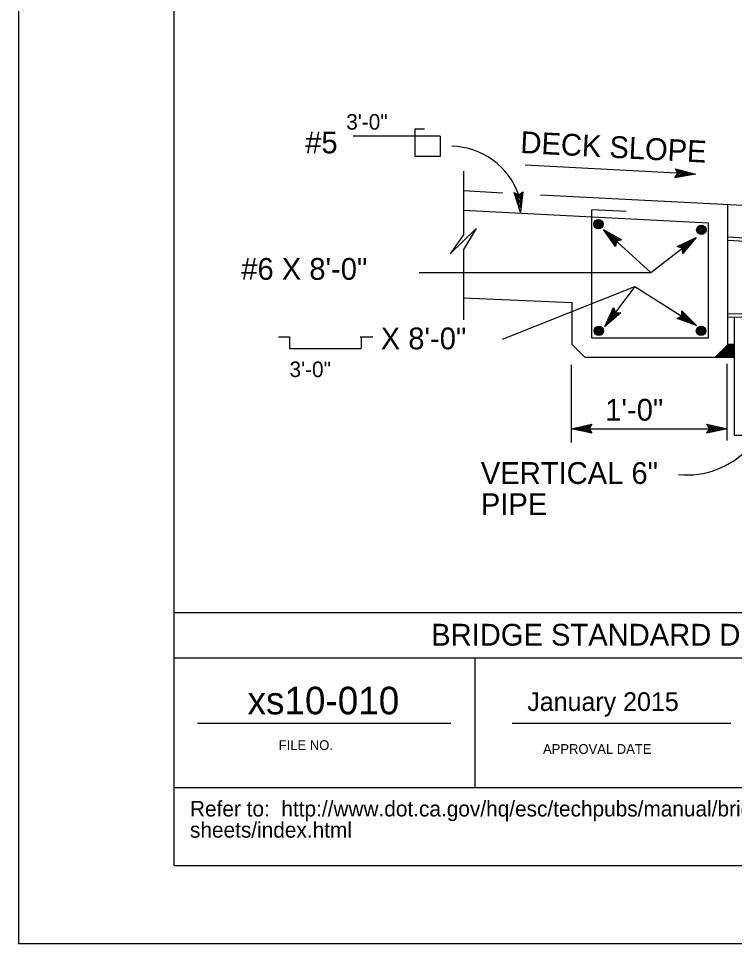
# Model space of a CAD drawing. Extents: x 0 to 2.83, y 0 to 1.83.
# Drawn here: x 0 to 0.3834, y 0 to 0.4952 of the extents above; entities that cross this region are included whole.
import ezdxf

# ---------------------------------------------------------------- set-up
doc = ezdxf.new("R2010")
doc.units = 0
for name, color, linetype in [('10 Sheet Format', 7, 'Continuous'), ('210 Border', 7, 'Continuous'), ('212 Leaders and Dim Lines', 7, 'Continuous'), ('214 Text and Titles', 7, 'Continuous'), ('216 Rebar', 7, 'Continuous'), ('241 Concrete', 7, 'Continuous'), ('Default', 7, 'Continuous')]:
    doc.layers.add(name, color=color, linetype=linetype)

msp = doc.modelspace()

# ---------------------------------------------------------------- linework, layer by layer
at = {"layer": '10 Sheet Format'}
for p, q in [((0.09588, 0.11804), (0.23142, 0.11804)), ((0.26428, 0.11804), (0.38139, 0.11804))]:
    msp.add_line(p, q, dxfattribs=at)
msp.add_lwpolyline([(0, 0), (2.83333, 0), (2.83333, 1.83333), (0, 1.83333)], close=True, dxfattribs=at)
at = {"layer": '210 Border'}
for p, q in [((0.08333, 0.08333), (0.08333, 1.79167)), ((2.79167, 0.17708), (0.08333, 0.17708)), ((0.66181, 0.15274), (0.08333, 0.15274)), ((0.24458, 0.08333), (0.24458, 0.15274)), ((0.08333, 0.04167), (0.08333, 0.08333)), ((2.79167, 0.08333), (0.08333, 0.08333)), ((2.79167, 0.04167), (0.08333, 0.04167))]:
    msp.add_line(p, q, dxfattribs=at)
at = {"layer": '212 Leaders and Dim Lines'}
for p, q in [((0.26881, 0.39148), (0.26532, 0.40204)), ((0.26532, 0.40204), (0.26532, 0.40204)), ((0.26532, 0.40204), (0.26786, 0.40084)), ((0.26855, 0.39398), (0.26601, 0.40168)), ((0.26831, 0.39646), (0.26666, 0.40142)), ((0.26786, 0.40084), (0.27012, 0.40252)), ((0.26833, 0.4012), (0.26806, 0.39894)), ((0.26892, 0.40158), (0.26831, 0.39646)), ((0.26952, 0.40207), (0.26856, 0.39397)), ((0.27012, 0.40252), (0.26881, 0.39148)), ((0.27012, 0.40252), (0.27012, 0.40252)), ((0.26806, 0.39894), (0.26735, 0.40106)), ((0.26881, 0.39148), (0.26881, 0.39148)), ((0.33859, 0.35925), (0.31324, 0.38235)), ((0.31962, 0.37325), (0.31324, 0.38235)), ((0.31324, 0.38235), (0.31324, 0.38235)), ((0.31324, 0.38235), (0.32288, 0.37682)), ((0.31977, 0.37399), (0.31508, 0.38067)), ((0.3151, 0.38066), (0.32212, 0.37663)), ((0.31989, 0.37476), (0.31693, 0.37898)), ((0.31693, 0.37898), (0.32147, 0.37638)), ((0.32008, 0.37544), (0.31877, 0.3773)), ((0.31877, 0.3773), (0.32071, 0.37618)), ((0.32288, 0.37682), (0.32019, 0.37602)), ((0.32288, 0.37682), (0.32288, 0.37682)), ((0.33859, 0.35925), (0.36285, 0.37795)), ((0.35277, 0.37324), (0.36285, 0.37795)), ((0.35348, 0.37297), (0.36087, 0.37643)), ((0.36086, 0.37641), (0.35566, 0.37019)), ((0.36285, 0.37795), (0.35572, 0.36942)), ((0.36285, 0.37795), (0.36285, 0.37795)), ((0.32019, 0.37602), (0.31962, 0.37325)), ((0.31962, 0.37325), (0.31962, 0.37325)), ((0.3554, 0.37221), (0.35277, 0.37324)), ((0.35277, 0.37324), (0.35277, 0.37324)), ((0.35421, 0.37272), (0.35889, 0.3749)), ((0.35484, 0.37241), (0.3569, 0.37337)), ((0.35572, 0.36942), (0.3554, 0.37221)), ((0.3569, 0.37337), (0.35547, 0.37166)), ((0.35889, 0.3749), (0.35553, 0.37088)), ((0.35572, 0.36942), (0.35572, 0.36942)), ((0.21454, 0.35925), (0.33859, 0.35925)), ((0.25911, 0.32364), (0.33, 0.35179)), ((0.33, 0.35179), (0.31402, 0.33033)), ((0.33, 0.35179), (0.36307, 0.33088)), ((0.31402, 0.33033), (0.31857, 0.34047)), ((0.32244, 0.33759), (0.31402, 0.33033)), ((0.31551, 0.33235), (0.31884, 0.33974)), ((0.32169, 0.33766), (0.31551, 0.33234)), ((0.317, 0.33434), (0.31915, 0.33911)), ((0.32092, 0.33771), (0.317, 0.33434)), ((0.3185, 0.33634), (0.31941, 0.33838)), ((0.32022, 0.33783), (0.3185, 0.33634)), ((0.31857, 0.34047), (0.31857, 0.34047)), ((0.31857, 0.34047), (0.31963, 0.33787)), ((0.31963, 0.33787), (0.32244, 0.33759)), ((0.32244, 0.33759), (0.32244, 0.33759)), ((0.35512, 0.33591), (0.3552, 0.33873)), ((0.35512, 0.33591), (0.3552, 0.33873)), ((0.35519, 0.33798), (0.36096, 0.33222)), ((0.35519, 0.33798), (0.36096, 0.33222)), ((0.3552, 0.33873), (0.3552, 0.33873)), ((0.3552, 0.33873), (0.36307, 0.33088)), ((0.3552, 0.33873), (0.3552, 0.33873)), ((0.3552, 0.33873), (0.36307, 0.33088)), ((0.3552, 0.3372), (0.35885, 0.33356)), ((0.3552, 0.3372), (0.35885, 0.33356)), ((0.35262, 0.33465), (0.35512, 0.33591)), ((0.35262, 0.33465), (0.35512, 0.33591)), ((0.36307, 0.33088), (0.35262, 0.33465)), ((0.35262, 0.33465), (0.35262, 0.33465)), ((0.36307, 0.33088), (0.35262, 0.33465)), ((0.35262, 0.33465), (0.35262, 0.33465)), ((0.36094, 0.33222), (0.35332, 0.33497)), ((0.36094, 0.33222), (0.35332, 0.33497)), ((0.35885, 0.33356), (0.35393, 0.33533)), ((0.35885, 0.33356), (0.35393, 0.33533)), ((0.35674, 0.33489), (0.35463, 0.33565)), ((0.35674, 0.33489), (0.35463, 0.33565)), ((0.35513, 0.3365), (0.35674, 0.33489)), ((0.35513, 0.3365), (0.35674, 0.33489)), ((0.31402, 0.33033), (0.31402, 0.33033)), ((0.36307, 0.33088), (0.36307, 0.33088)), ((0.36307, 0.33088), (0.36307, 0.33088)), ((0.29612, 0.26829), (0.29612, 0.30986)), ((0.37941, 0.26933), (0.37941, 0.31038)), ((0.29612, 0.27561), (0.30697, 0.27802)), ((0.29863, 0.27562), (0.30654, 0.27737)), ((0.30697, 0.27802), (0.30552, 0.27561)), ((0.30697, 0.27801), (0.30697, 0.27801)), ((0.37, 0.27561), (0.36856, 0.27803)), ((0.36856, 0.27803), (0.36856, 0.27803)), ((0.36856, 0.27803), (0.37941, 0.27561)), ((0.36895, 0.27739), (0.37691, 0.27561)), ((0.29612, 0.27561), (0.37941, 0.27561)), ((0.30697, 0.27319), (0.29612, 0.27561)), ((0.29612, 0.27561), (0.29612, 0.27561)), ((0.30658, 0.27383), (0.29861, 0.27561)), ((0.30111, 0.27561), (0.30622, 0.27674)), ((0.30615, 0.27448), (0.30111, 0.27561)), ((0.30361, 0.27561), (0.3058, 0.27609)), ((0.30584, 0.27511), (0.30361, 0.27561)), ((0.30552, 0.27561), (0.30697, 0.27319)), ((0.30697, 0.27319), (0.30697, 0.27319)), ((0.37941, 0.27561), (0.36856, 0.27321)), ((0.36856, 0.27321), (0.37, 0.27561)), ((0.36856, 0.27321), (0.36856, 0.27321)), ((0.37689, 0.27561), (0.36898, 0.27385)), ((0.37441, 0.27561), (0.36931, 0.27448)), ((0.36937, 0.27674), (0.37441, 0.27561)), ((0.36969, 0.27611), (0.37191, 0.27562)), ((0.37191, 0.27562), (0.36973, 0.27513)), ((0.37941, 0.27561), (0.37941, 0.27561))]:
    msp.add_line(p, q, dxfattribs=at)
for centre, radius, start, end in [((0.23114, 0.38797), 0.03889, 19.3454, 88.6237), ((0.35787, 0.29607), 0.04519, 264.352, 317.0054)]:
    msp.add_arc(centre, radius, start, end, dxfattribs=at)
at = {"layer": '214 Text and Titles'}
for p, q in [((0.21237, 0.42138), (0.21237, 0.43608)), ((0.22578, 0.43231), (0.17914, 0.43231)), ((0.22578, 0.43231), (0.22578, 0.42138)), ((0.22578, 0.42138), (0.21237, 0.42138)), ((0.36243, 0.41185), (0.27122, 0.41663)), ((0.35147, 0.41001), (0.35304, 0.41234)), ((0.36243, 0.41185), (0.35147, 0.41001)), ((0.35304, 0.41234), (0.35172, 0.41483)), ((0.35172, 0.41483), (0.35172, 0.41483)), ((0.35172, 0.41483), (0.36243, 0.41185)), ((0.35992, 0.41197), (0.35193, 0.41064)), ((0.35208, 0.41417), (0.35994, 0.41198)), ((0.35744, 0.41211), (0.35228, 0.41125)), ((0.35247, 0.4135), (0.35744, 0.41211)), ((0.35495, 0.41225), (0.35274, 0.41188)), ((0.35275, 0.41286), (0.35495, 0.41225)), ((0.36243, 0.41185), (0.36243, 0.41185)), ((0.35147, 0.41001), (0.35147, 0.41001))]:
    msp.add_line(p, q, dxfattribs=at)
at = {"layer": '216 Rebar'}
for p, q in [((0.36941, 0.38559), (0.23825, 0.39246)), ((0.30691, 0.32411), (0.30691, 0.39285)), ((0.32529, 0.39185), (0.30691, 0.39281)), ((0.36941, 0.32411), (0.36941, 0.38559)), ((0.13928, 0.32487), (0.14515, 0.32487)), ((0.14515, 0.32487), (0.14515, 0.31854)), ((0.18296, 0.32487), (0.18977, 0.32487)), ((0.18343, 0.32464), (0.18343, 0.31854)), ((0.36941, 0.32411), (0.30691, 0.32411)), ((0.14515, 0.31854), (0.18343, 0.31854))]:
    msp.add_line(p, q, dxfattribs=at)
for centre, radius in [((0.3105, 0.38508), 0.00252), ((0.3105, 0.38508), 0.00239), ((0.3105, 0.38508), 0.00227), ((0.3105, 0.38508), 0.00214), ((0.3105, 0.38508), 0.00202), ((0.3105, 0.38508), 0.00189), ((0.3105, 0.38508), 0.00176), ((0.3105, 0.38508), 0.00164), ((0.3105, 0.38508), 0.00151), ((0.3105, 0.38508), 0.00139), ((0.3105, 0.38508), 0.00126), ((0.3105, 0.38508), 0.00113), ((0.3105, 0.38508), 0.00101), ((0.3105, 0.38508), 0.000882), ((0.3105, 0.38508), 0.000756), ((0.3105, 0.38508), 0.00063), ((0.3105, 0.38508), 0.000504), ((0.36563, 0.38209), 0.00252), ((0.36563, 0.38209), 0.00239), ((0.36563, 0.38209), 0.00227), ((0.36563, 0.38209), 0.00214), ((0.36563, 0.38209), 0.00202), ((0.36563, 0.38209), 0.00189), ((0.36563, 0.38209), 0.00176), ((0.36563, 0.38209), 0.00164), ((0.36563, 0.38209), 0.00151), ((0.36563, 0.38209), 0.00139), ((0.36563, 0.38209), 0.00126), ((0.36563, 0.38209), 0.00113), ((0.36563, 0.38209), 0.00101), ((0.36563, 0.38209), 0.000882), ((0.36563, 0.38209), 0.000756), ((0.36563, 0.38209), 0.00063), ((0.36563, 0.38209), 0.000504), ((0.31075, 0.32805), 0.00252), ((0.31075, 0.32805), 0.00239), ((0.31075, 0.32805), 0.00227), ((0.31075, 0.32805), 0.00214), ((0.31075, 0.32805), 0.00202), ((0.31075, 0.32805), 0.00189), ((0.31075, 0.32805), 0.00176), ((0.31075, 0.32805), 0.00164), ((0.31075, 0.32805), 0.00151), ((0.31075, 0.32805), 0.00139), ((0.31075, 0.32805), 0.00126), ((0.31075, 0.32805), 0.00113), ((0.31075, 0.32805), 0.00101), ((0.31075, 0.32805), 0.000882), ((0.31075, 0.32805), 0.000756), ((0.31075, 0.32805), 0.00063), ((0.31075, 0.32805), 0.000504), ((0.36547, 0.32797), 0.00252), ((0.36547, 0.32797), 0.00239), ((0.36547, 0.32797), 0.00227), ((0.36547, 0.32797), 0.00214), ((0.36547, 0.32797), 0.00202), ((0.36547, 0.32797), 0.00189), ((0.36547, 0.32797), 0.00176), ((0.36547, 0.32797), 0.00164), ((0.36547, 0.32797), 0.00151), ((0.36547, 0.32797), 0.00139), ((0.36547, 0.32797), 0.00126), ((0.36547, 0.32797), 0.00113), ((0.36547, 0.32797), 0.00101), ((0.36547, 0.32797), 0.000882), ((0.36547, 0.32797), 0.000756), ((0.36547, 0.32797), 0.00063), ((0.36547, 0.32797), 0.000504)]:
    msp.add_circle(centre, radius, dxfattribs=at)
at = {"layer": '241 Concrete'}
for p, q in [((0.23825, 0.41358), (0.23825, 0.37936)), ((0.25922, 0.40179), (0.23825, 0.40289)), ((0.23121, 0.36923), (0.24501, 0.38273)), ((0.24501, 0.38273), (0.23825, 0.37156)), ((0.23825, 0.37936), (0.23121, 0.36923)), ((0.23825, 0.37156), (0.23825, 0.33383))]:
    msp.add_line(p, q, dxfattribs=at)
at = {"layer": 'Default'}
for p, q in [((0.21237, 0.43608), (0.21747, 0.43608)), ((0.42121, 0.3933), (0.27942, 0.40073)), ((0.37982, 0.33517), (0.37982, 0.39547)), ((0.71489, 0.36053), (0.37982, 0.37809)), ((0.71489, 0.35879), (0.37973, 0.37635)), ((0.23825, 0.3456), (0.29649, 0.34321)), ((0.29649, 0.32064), (0.29649, 0.34321)), ((0.71489, 0.34368), (0.37982, 0.33693)), ((0.71663, 0.34198), (0.37982, 0.33519)), ((0.37982, 0.32061), (0.37982, 0.33491)), ((0.3833, 0.27203), (0.3833, 0.33526)), ((0.29649, 0.32064), (0.30343, 0.3137)), ((0.37982, 0.32061), (0.37291, 0.3137)), ((0.3833, 0.31714), (0.37636, 0.31714)), ((0.3833, 0.31784), (0.37705, 0.31784)), ((0.3833, 0.31853), (0.37775, 0.31853)), ((0.3833, 0.31923), (0.37844, 0.31923)), ((0.3833, 0.31992), (0.37914, 0.31992)), ((0.3833, 0.32062), (0.37978, 0.32062)), ((0.3833, 0.3137), (0.30343, 0.3137)), ((0.3833, 0.31437), (0.37358, 0.31437)), ((0.3833, 0.31506), (0.37427, 0.31506)), ((0.3833, 0.31575), (0.37497, 0.31575)), ((0.3833, 0.31645), (0.37566, 0.31645)), ((0.42496, 0.27203), (0.3833, 0.27203))]:
    msp.add_line(p, q, dxfattribs=at)

# ---------------------------------------------------------------- texts
at = {"layer": '10 Sheet Format'}
for s, height, p in [('FILE NO.', 0.005208, (0.13934, 0.10362)), ('APPROVAL DATE', 0.0052083, (0.28087, 0.10154)), ('Refer to:  http://www.dot.ca.gov/hq/esc/techpubs/manual/bridgemanuals/bridge-standard-detail-', 0.0083333, (0.09183, 0.068)), ('sheets/index.html', 0.0083333, (0.09183, 0.05666))]:
    msp.add_text(s, height=height, dxfattribs=at).set_placement(p)
at = {"layer": '210 Border'}
for s, height, p in [('BRIDGE STANDARD DETAILS', 0.0116668, (0.22099, 0.15948)), ('xs10-010', 0.014764, (0.12266, 0.1227)), ('January 2015', 0.01, (0.27246, 0.1245))]:
    msp.add_text(s, height=height, dxfattribs=at).set_placement(p)
at = {"layer": '212 Leaders and Dim Lines'}
msp.add_text('1\'-0"', height=0.011667, dxfattribs=at).set_placement((0.31418, 0.27993))
at = {"layer": '214 Text and Titles'}
for s, height, p in [('3\'-0"', 0.008333, (0.1755, 0.43574)), ('#5', 0.011667, (0.15351, 0.42302)), ('#6 X 8\'-0"', 0.011667, (0.11929, 0.35533)), ('X 8\'-0"', 0.011667, (0.19396, 0.31811)), ('3\'-0"', 0.008333, (0.14513, 0.30325)), ('VERTICAL 6" ', 0.0116666, (0.24757, 0.24605)), ('PIPE', 0.011667, (0.24757, 0.22939))]:
    msp.add_text(s, height=height, dxfattribs=at).set_placement(p)
msp.add_text('DECK SLOPE', height=0.011667, rotation=357.0002, dxfattribs=at).set_placement((0.26853, 0.42326))

doc.saveas('drawing.dxf')
